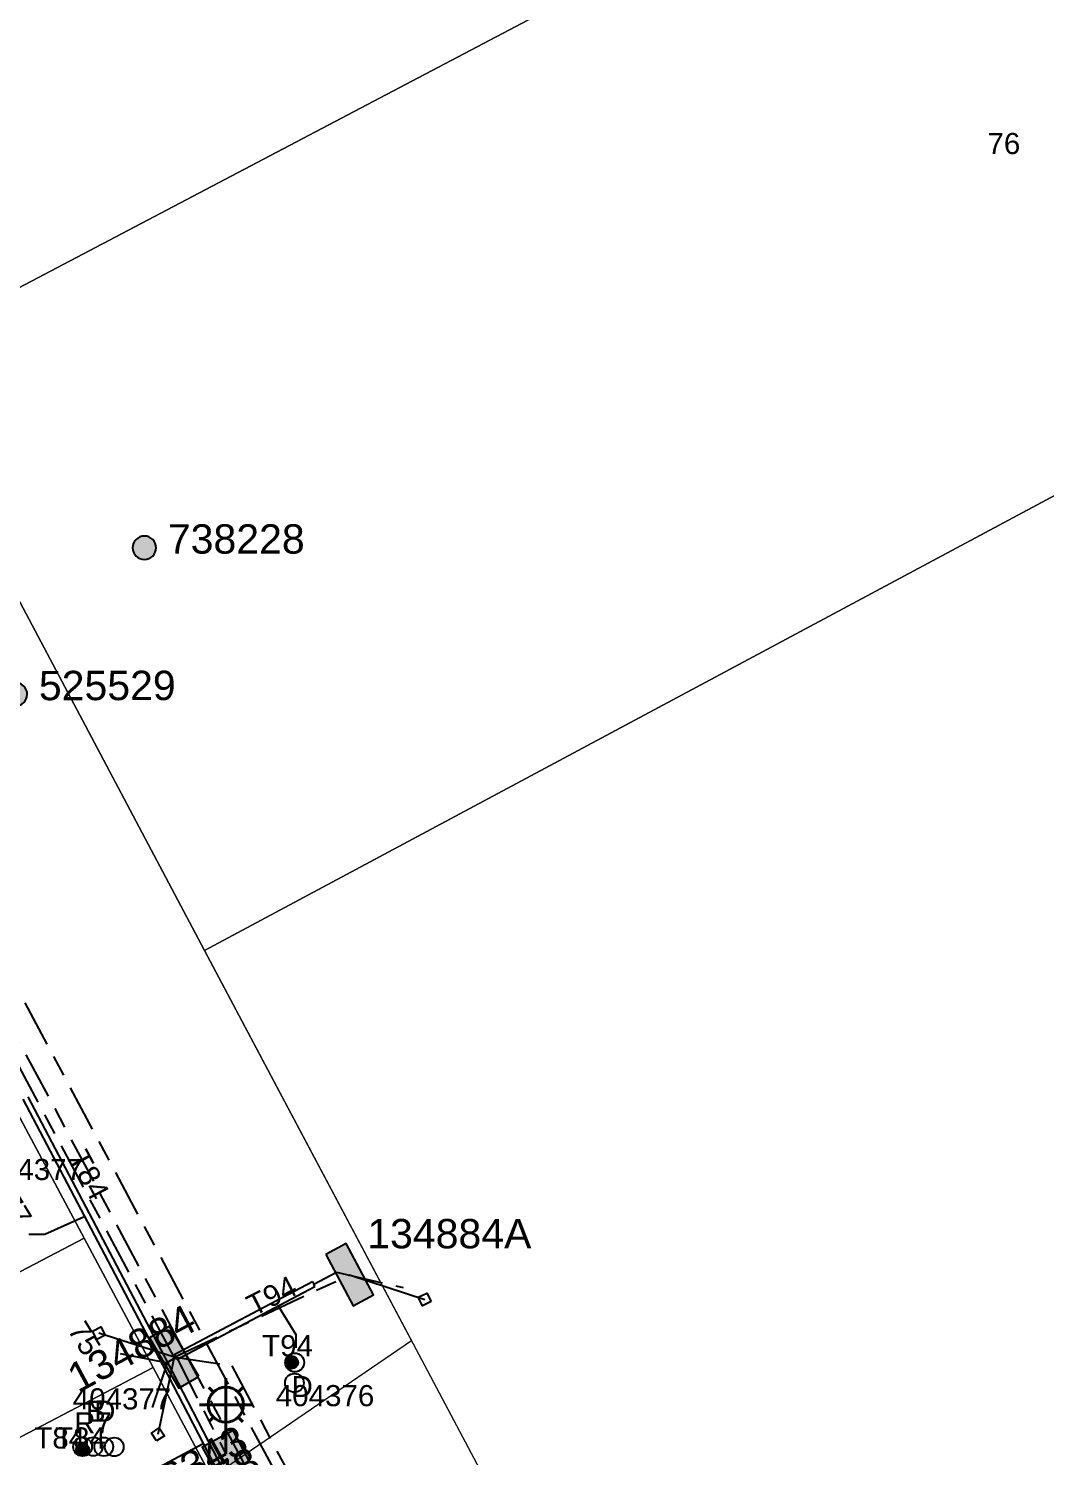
# Model space of a CAD drawing. Header units: metres. Extents: x 301589 to 305563, y 6268713 to 6270518.
# Drawn here: x 303529 to 303615.6, y 6269950.9 to 6270072.5 of the extents above; entities that cross this region are included whole.
import ezdxf
from ezdxf.enums import TextEntityAlignment as Align

# ---------------------------------------------------------------- set-up
doc = ezdxf.new("R2010")
doc.units = ezdxf.units.M
doc.linetypes.add('Cable Exist UG', pattern=[8.2, 4, -1.2, 1.8, -1.2])
doc.layers.get('0').update_dxf_attribs({"color": 6})
for name, color, linetype in [('_User Miscellaneous12', 7, 'Continuous'), ('Duct_SP_EXT', 7, 'Continuous'), ('Equip_SP_SL_EXT', 7, 'Continuous'), ('Mains_HV_EXT', 1, 'Continuous'), ('Mains_LV_EXT', 5, 'Continuous'), ('Mains_LV_SL_EXT', 4, 'Continuous'), ('Services_SP_EXT', 7, 'Continuous'), ('SupportsOH_SP_TR_HV_LV_SL_EXT', 7, 'Continuous'), ('SupportsUG_SP_LV_EXT', 7, 'Continuous'), ('SupportsUG_SP_LV_SL_EXT', 7, 'Continuous'), ('Trench_SP_EXT', 7, 'Continuous')]:
    doc.layers.add(name, color=color, linetype=linetype)
doc.layers.add('Cadastre Land Parcels_SP_EXT', color=7, linetype='Continuous', lineweight=5)
doc.layers.add('Cadastre Roads_SP_EXT', color=9, linetype='Continuous', lineweight=5)
doc.styles.add('COLUMN_LABEL', font='arial.ttf')
doc.styles.add('iecARIAL', font='arial.ttf', dxfattribs={"height": 2})
doc.styles.add('POLE_LABEL', font='arial.ttf')
doc.styles.get("Standard").update_dxf_attribs({"font": 'arial.ttf'})

# ---------------------------------------------------------------- blocks, each defined once
blk = doc.blocks.new('COLUMN_EXT')
blk.add_hatch(color=256).paths.add_polyline_path([(-1.49, 1.48), (-1.49, -1.49), (1.48, -1.49), (1.48, 1.48)])
blk.add_lwpolyline([(-1.49, -1.49), (1.48, -1.49), (1.48, 1.48), (-1.49, 1.48)], close=True)
for tag, height, style, flags, p in [('ASSET_NUM', 2.5, 'COLUMN_LABEL', 8, (2, 2)), ('STRUCTURE_PLANT_NUMBER', 0.2, 'POLE_LABEL', 9, (1.81, 0.03)), ('STREET_CODE', 0.2, 'COLUMN_LABEL', 9, (1.81, -0.2))]:
    blk.add_attdef(tag, text='', height=height, dxfattribs=dict(style=style, flags=flags)).set_placement(p, align=Align.MIDDLE_LEFT)
at = {"flags": 9}
for tag, p in [('COLUMN_TYPE', (1.81, -0.4)), ('OWNED_BY', (1.81, -0.6)), ('STATE', (1.81, -0.8)), ('USAGE', (1.81, -1)), ('LEGEND', (1.81, -1.2)), ('STREETNAME', (1.81, -1.6)), ('SUBURB', (1.81, -1.8)), ('LOCATION', (1.81, -1.4)), ('NOTES', (1.81, -2))]:
    blk.add_attdef(tag, text='', height=0.2, dxfattribs=at).set_placement(p, align=Align.MIDDLE_LEFT)
at = {"flags": 1}
blk.add_attdef('Z', (1.81, -2.35), '', height=0.2, dxfattribs=at)
blk = doc.blocks.new('PILLAR_EXT')
blk.add_hatch(color=256).paths.add_polyline_path([(-2.475, 0.99), (-2.475, -0.99), (2.475, -0.99), (2.475, 0.99)])
blk.add_lwpolyline([(-2.475, -0.99), (2.475, -0.99), (2.475, 0.99), (-2.475, 0.99)], close=True)
at = {"style": 'iecARIAL', "flags": 8}
blk.add_attdef('ASSET_NUM', (1.5, 3.5), '', height=2.5, dxfattribs=at)
for tag, p, flags in [('OWNED_BY', (0, -0.2), 9), ('STATE', (0, -0.4), 9), ('SUPPORT_TYPE', (0, -0.6), 9), ('USAGE', (0, -0.8), 9), ('LEGEND', (0, -1), 9), ('LOCATION', (0, -1.2), 9), ('NOTES', (0, -1.4), 9), ('STREETNAME', (0, -1.8), 9), ('SUBURB', (0, -2), 1), ('PARENT', (0, -1.6), 9)]:
    blk.add_attdef(tag, p, '', height=0.2, dxfattribs=dict(flags=flags))
blk = doc.blocks.new('DUCT_EXT')
blk.add_circle((0, 0.8), 0.8)
at = {"flags": 1}
blk.add_attdef('Z', (0, 0), '', height=0.2, dxfattribs=at)
at = {"flags": 9}
for tag, p in [('DUCT_CODE', (0, 0)), ('XSECT_TYPE', (0, -0.2)), ('STATE', (0, -0.6)), ('FB_REFERENCE', (0, -0.4)), ('NOTES', (0, -0.8))]:
    blk.add_attdef(tag, text='', height=0.2, dxfattribs=at).set_placement(p, align=Align.MIDDLE_LEFT)
blk = doc.blocks.new('SL_LANTERN_EXT')
at = {"lineweight": 40}
for p, q in [((0, 1.97), (0, 6.47)), ((-1.46, 5.68), (-1.06, 5.28)), ((1.46, 5.68), (1.06, 5.28)), ((-2.25, 4.22), (2.25, 4.22)), ((-1.46, 2.76), (-1.06, 3.16)), ((0, 0), (0, 2.72)), ((1.46, 2.76), (1.06, 3.16))]:
    blk.add_line(p, q, dxfattribs=at)
blk.add_circle((0, 4.22), 1.5, dxfattribs=at)
at = {"style": 'iecARIAL', "flags": 8}
blk.add_attdef('ASSET_NUM', (1.5, 1.5), '', height=2.5, dxfattribs=at)
for tag, p, height, flags in [('CONSTRUCTED_VOLTAGE', (0.98, -0.65), 0.2, 9), ('CONTROL_TYPE', (0.98, -0.85), 0.2, 9), ('LANTERN_PURPOSE', (0.98, -1.05), 0.2, 9), ('LANTERN_TYPE', (0.98, -1.25), 0.2, 9), ('LNUMBER', (2.18, -3.25), 2.5, 8), ('OPERATING_VOLTAGE', (0.98, -1.65), 0.2, 9), ('ORIENTATION', (0.98, -1.85), 0.2, 9), ('OWNED_BY', (0.98, -2.05), 0.2, 9), ('STATE', (0.98, -2.25), 0.2, 9), ('NO_PHASES', (0.98, -1.45), 0.2, 9), ('USAGE', (0.98, -2.45), 0.2, 9), ('CEXIST', (0.98, -2.65), 0.2, 9), ('CNEW', (0.98, -2.85), 0.2, 9), ('CNUMBER', (0.98, -3.05), 0.2, 9), ('CREMOVE', (0.98, -3.25), 0.2, 9), ('CREPLACE', (0.98, -3.45), 0.2, 9), ('LKINGHEIGHT', (0.98, -3.65), 0.2, 9), ('LBRACKET', (0.98, -3.85), 0.2, 9), ('LBRACKETVOCAB', (0.98, -4.05), 0.2, 9), ('LCATEGORY', (0.98, -4.25), 0.2, 9), ('LCHARGE1', (0.98, -4.45), 0.2, 9), ('LCHARGE1PERCENT', (0.98, -4.65), 0.2, 9), ('LCHARGE2', (0.98, -4.85), 0.2, 9), ('LCHARGE2PERCENT', (0.98, -5.05), 0.2, 9), ('LCHARGE3', (0.98, -5.25), 0.2, 9), ('LCHARGE3PERCENT', (0.98, -5.45), 0.2, 9), ('LEXIST', (0.98, -5.65), 0.2, 9), ('LLAMP', (0.98, -5.85), 0.2, 9), ('LLAMPVOCAB', (0.98, -6.05), 0.2, 9), ('LMAST', (0.98, -6.25), 0.2, 9), ('LMASTVOCAB', (0.98, -6.45), 0.2, 9), ('LNEW', (0.98, -6.65), 0.2, 9), ('LANTNUMBER', (0.98, -6.85), 0.2, 9), ('LOUTREACH', (0.98, -7.25), 0.2, 9), ('LOUTREACHVOCAB', (0.98, -7.45), 0.2, 9), ('LRATECODE', (0.98, -7.65), 0.2, 9), ('LREMOVE', (0.98, -7.85), 0.2, 9), ('LREPLACE', (0.98, -8.05), 0.2, 9), ('LTYPE', (0.98, -8.25), 0.2, 9), ('LTYPEVOCAB', (0.98, -8.45), 0.2, 9), ('LEGEND', (0.98, -8.65), 0.2, 9), ('STREETNAME', (0.98, -9.25), 0.2, 9), ('SUBURB', (0.98, -9.45), 0.2, 1), ('LOCATION', (0.98, -8.85), 0.2, 9), ('NOTES', (0.98, -9.05), 0.2, 9)]:
    blk.add_attdef(tag, p, '', height=height, dxfattribs=dict(flags=flags))
blk = doc.blocks.new('CCP_EXT')
at = {"flags": 9}
for tag, p in [('STATE', (0, -1.8)), ('LEGEND', (0, -1.4)), ('LIFE_SUPPORT', (0, -1.6)), ('NOTES', (0, -2))]:
    blk.add_attdef(tag, text='', height=0.2, dxfattribs=at).set_placement(p, align=Align.MIDDLE_LEFT)
blk.add_wipeout([(0, 0.57), (0.57, 0), (0, -0.57), (-0.57, 0)])
blk.add_lwpolyline([(-0.57, 0), (0, 0.57), (0.57, 0), (0, -0.57), (-0.57, 0)])
at = {"flags": 1}
blk.add_attdef('Z', (0, 0), '', height=0.2, dxfattribs=at)
at = {"flags": 9}
for tag, p in [('CCP_TYPE', (0, 0)), ('CONSTRUCTED_VOLTAGE', (0, -0.2)), ('OPERATING_VOLTAGE', (0, -0.6)), ('ORIENTATION', (0, -0.8)), ('OWNED_BY', (0, -1)), ('NO_PHASES', (0, -0.4)), ('USAGE', (0, -1.2))]:
    blk.add_attdef(tag, text='', height=0.2, dxfattribs=at).set_placement(p, align=Align.MIDDLE_LEFT)
blk = doc.blocks.new('POLE_EXT')
blk.add_hatch(color=256).paths.add_polyline_path([(-1, 0, 1), (1, 0, 1)])
blk.add_lwpolyline([(-1, 0, 1), (1, 0, 1)], format="xyb", close=True)
for tag, height, flags, p in [('pNumber', 2.5, 8, (-17.84, 2.07)), ('OWNED_BY', 0.2, 9, (1.35, -0.4)), ('SPECIAL_USE', 0.2, 9, (1.35, -0.8)), ('STATE', 0.2, 9, (1.35, -1)), ('PARENT', 0.2, 9, (1.35, -0.6)), ('USAGE', 0.2, 9, (1.35, -1.2)), ('cLV', 0.2, 9, (1.35, -1.4)), ('hDepth', 0.2, 9, (1.35, -1.6)), ('hDia', 0.2, 9, (1.35, -1.8)), ('cHV', 0.2, 9, (1.35, -2)), ('LBRACKET', 0.2, 9, (1.35, -2.2)), ('LExisting', 0.2, 9, (1.35, -2.4)), ('cLinedev', 0.2, 9, (1.35, -3.4)), ('LANTNUMBER', 0.2, 9, (1.35, -2.6)), ('LOther', 0.2, 9, (1.35, -2.8)), ('LRemove', 0.2, 9, (1.35, -3)), ('LEGEND', 0.2, 9, (1.35, -3.2)), ('LOCATION', 0.2, 9, (1.35, -3.6)), ('pExisting', 0.2, 9, (1.35, -3.8)), ('pFooting', 0.2, 9, (1.35, -4.4)), ('pNew', 0.2, 9, (1.35, -4.6)), ('PFNUMBER', 0.2, 9, (1.35, -4)), ('NEWPFNUMBER', 0.2, 9, (1.35, -4.2)), ('pRelocate', 0.2, 9, (1.35, -5)), ('pRemove', 0.2, 9, (1.35, -5.2)), ('pReplace', 0.2, 9, (1.35, -5.4)), ('pStay', 0.2, 9, (1.35, -5.6)), ('pType', 0.2, 9, (1.35, -5.8)), ('cspan', 0.2, 9, (1.35, -6)), ('STREETNAME', 0.2, 9, (1.35, -6.2)), ('SUBURB', 0.2, 9, (1.35, -6.4)), ('OPERATED_BY', 0.2, 9, (1.36, -7.01)), ('NOTES', 0.2, 9, (1.35, -6.6)), ('MAINTAINED_BY', 0.2, 9, (1.36, -6.81))]:
    blk.add_attdef(tag, text='', height=height, dxfattribs=dict(flags=flags)).set_placement(p, align=Align.MIDDLE_LEFT)
at = {"style": 'POLE_LABEL'}
for tag, height, flags, p in [('ASSET_NUM', 2.5, 8, (2, 2)), ('STRUCTURE_PLANT_NUMBER', 0.2, 9, (1.35, 0.03)), ('STREET_CODE', 0.2, 9, (1.35, -0.2))]:
    blk.add_attdef(tag, text='', height=height, dxfattribs=dict(at, flags=flags)).set_placement(p, align=Align.MIDDLE_LEFT)
at = {"flags": 1}
blk.add_attdef('Z', (1.35, -7.33), '', height=0.2, dxfattribs=at)
blk = doc.blocks.new('CABLE_LARGE_EXT')
h = blk.add_hatch(color=256)
edge = h.paths.add_edge_path()
edge.add_arc((0, 0.55), 0.55, 0, 360)
blk.add_circle((0, 0.55), 0.55)
at = {"flags": 1}
blk.add_attdef('Z', (0, 0), '', height=0.2, dxfattribs=at)
at = {"flags": 9}
for tag, p in [('COND_CODE', (0, 0)), ('STATE', (0, -0.4)), ('XSECT_SIZE', (0, -0.6)), ('FB_REFERENCE', (0, -0.2)), ('NOTES', (0, -0.8))]:
    blk.add_attdef(tag, text='', height=0.2, dxfattribs=at).set_placement(p, align=Align.MIDDLE_LEFT)

msp = doc.modelspace()

# ---------------------------------------------------------------- linework, layer by layer
at = {"layer": '_User Miscellaneous12'}
for p, q in [((303541.436, 6269959.582), (303553.213, 6269965.774)), ((303541.66, 6269959.158), (303553.437, 6269965.349)), ((303553.213, 6269965.774), (303553.325, 6269965.562)), ((303553.437, 6269965.349), (303553.325, 6269965.562)), ((303540.461, 6269958.678), (303540.675, 6269958.788)), ((303540.462, 6269958.676), (303540.675, 6269958.788)), ((303540.887, 6269958.9), (303540.675, 6269958.788)), ((303540.888, 6269958.898), (303540.675, 6269958.788)), ((303541.436, 6269959.582), (303541.548, 6269959.37)), ((303541.66, 6269959.158), (303541.548, 6269959.37))]:
    msp.add_line(p, q, dxfattribs=at)
at = {"layer": 'Cadastre Land Parcels_SP_EXT', "linetype": 'Continuous'}
for points in [[(303657.839, 6270166.65), (303651.644, 6270178.26), (303490.837, 6270094.179), (303517.16, 6270044.616), (303677.71, 6270129.053), (303657.839, 6270166.65)], [(303703.929, 6270079.616), (303677.71, 6270129.053), (303517.16, 6270044.616), (303544.024, 6269993.97), (303703.929, 6270079.616)], [(303717.944, 6270053.37), (303703.929, 6270079.616), (303544.024, 6269993.97), (303596.094, 6269895.846), (303597.038, 6269896.369), (303756.29, 6269980.704), (303717.944, 6270053.37)], [(303507.237, 6269955.602), (303533.774, 6269969.489), (303527.897, 6269980.508), (303500.853, 6269966.363), (303506.704, 6269955.324), (303507.237, 6269955.602)], [(303539.65, 6269958.471), (303533.774, 6269969.489), (303507.237, 6269955.602), (303513.088, 6269944.564), (303539.65, 6269958.471)], [(303542.559, 6269942.415), (303544.628, 6269949.135), (303539.65, 6269958.471), (303513.088, 6269944.564), (303520.387, 6269930.796), (303542.559, 6269942.415)]]:
    msp.add_lwpolyline(points, close=True, dxfattribs=at)
at = {"layer": 'Duct_SP_EXT'}
for p, q in [((303541.436, 6269959.582), (303553.213, 6269965.774)), ((303541.66, 6269959.158), (303553.437, 6269965.349)), ((303553.213, 6269965.774), (303553.325, 6269965.562)), ((303553.437, 6269965.349), (303553.325, 6269965.562)), ((303540.461, 6269958.678), (303540.675, 6269958.788)), ((303540.462, 6269958.676), (303540.675, 6269958.788)), ((303540.887, 6269958.9), (303540.675, 6269958.788)), ((303540.888, 6269958.898), (303540.675, 6269958.788)), ((303541.436, 6269959.582), (303541.548, 6269959.37)), ((303541.66, 6269959.158), (303541.548, 6269959.37))]:
    msp.add_line(p, q, dxfattribs=at)
for points in [[(303529.072, 6269969.828), (303530.437, 6269969.814), (303533.713, 6269971.297)], [(303551.836, 6269960.149), (303551.837, 6269961.243), (303550.33, 6269963.677)], [(303536.975, 6269949.344), (303538.984, 6269949.339), (303543.852, 6269951.947)], [(303536.975, 6269949.344), (303538.984, 6269949.339), (303543.852, 6269951.947)]]:
    msp.add_lwpolyline(points, dxfattribs=at)
at = {"layer": 'Mains_LV_EXT', "linetype": 'Cable Exist UG'}
msp.add_lwpolyline([(303541.445, 6269959.343), (303556.396, 6269966.36)], dxfattribs=at)
at = {"layer": 'Mains_LV_SL_EXT', "linetype": 'Cable Exist UG'}
msp.add_lwpolyline([(303541.601, 6269959.408), (303545.844, 6269951.076)], dxfattribs=at)
at = {"layer": 'Trench_SP_EXT', "linetype": 'Cable Exist UG'}
for points in [[(303553.325, 6269965.562), (303555.265, 6269966.584)], [(303555.265, 6269966.584), (303560.944, 6269965.272)], [(303540.793, 6269958.859), (303536.344, 6269959.736)], [(303540.835, 6269958.859), (303539.454, 6269954.742)], [(303541.523, 6269959.297), (303540.675, 6269958.788)]]:
    msp.add_lwpolyline(points, dxfattribs=at)

# ---------------------------------------------------------------- block references
at = {"layer": 'Duct_SP_EXT'}
for name, p, rotation in [('CABLE_LARGE_EXT', (303550.898, 6269958.91), 269.0215737069965), ('DUCT_EXT', (303550.914, 6269958.89), 269.9999999999998), ('DUCT_EXT', (303550.883, 6269957.15), 269.9999999999998)]:
    msp.add_blockref(name, p, dxfattribs=dict(at, rotation=rotation))
for name, p in [('DUCT_EXT', (303533.646, 6269950.915)), ('DUCT_EXT', (303534.555, 6269950.925)), ('DUCT_EXT', (303535.45, 6269950.912)), ('DUCT_EXT', (303536.343, 6269950.898)), ('CABLE_LARGE_EXT', (303533.646, 6269950.915))]:
    msp.add_blockref(name, p, dxfattribs=at)
at = {"layer": 'Equip_SP_SL_EXT'}
ref = msp.add_blockref('SL_LANTERN_EXT', (303545.844, 6269951.076), dxfattribs=at)
ref.add_attrib('ASSET_NUM', '256343', dxfattribs={"layer": '0', "height": 2.5, "rotation": 29.37404, "style": 'iecARIAL'}).set_placement((303547.344, 6269952.576), align=Align.MIDDLE_RIGHT)
at = {"layer": 'SupportsOH_SP_TR_HV_LV_SL_EXT'}
ref = msp.add_blockref('POLE_EXT', (303538.907, 6270028.282), dxfattribs=at)
ref.add_attrib('ASSET_NUM', '738228', dxfattribs={"layer": '0', "height": 2.5, "style": 'POLE_LABEL'}).set_placement((303540.907, 6270029.032), align=Align.MIDDLE_LEFT)
ref = msp.add_blockref('POLE_EXT', (303527.922, 6270015.797), dxfattribs=dict(at, rotation=0.0390156974779501))
ref.add_attrib('ASSET_NUM', '525529', dxfattribs={"layer": '0', "height": 2.5, "rotation": 0.05884, "style": 'POLE_LABEL'}).set_placement((303529.922, 6270016.547), align=Align.MIDDLE_LEFT)
at = {"layer": 'SupportsUG_SP_LV_EXT'}
ref = msp.add_blockref('PILLAR_EXT', (303556.388, 6269966.362), dxfattribs=dict(at, rotation=298.0293965912917))
ref.add_attrib('ASSET_NUM', '134884A', dxfattribs={"layer": '0', "height": 2.5, "style": 'iecARIAL'}).set_placement((303557.888, 6269969.862), align=Align.MIDDLE_LEFT)
ref = msp.add_blockref('PILLAR_EXT', (303541.445, 6269959.343), dxfattribs=dict(at, rotation=120.2162417187014))
ref.add_attrib('ASSET_NUM', '134884', dxfattribs={"layer": '0', "height": 2.5, "rotation": 28.10017, "style": 'iecARIAL'}).set_placement((303542.945, 6269962.843), align=Align.MIDDLE_RIGHT)
at = {"layer": 'SupportsUG_SP_LV_SL_EXT'}
ref = msp.add_blockref('COLUMN_EXT', (303545.844, 6269951.076), dxfattribs=dict(at, rotation=118.1565780750105))
ref.add_attrib('ASSET_NUM', '907878', dxfattribs={"layer": '0', "height": 2.5, "rotation": 29.37404, "style": 'COLUMN_LABEL'}).set_placement((303547.844, 6269951.826), align=Align.TOP_RIGHT)

# ---------------------------------------------------------------- texts
at = {"layer": 'Defpoints'}
msp.add_text('76', height=1.8, dxfattribs=at).set_placement((303610.706, 6270061.814))
for s, rotation, p in [('77', 301.25025, (303526.438, 6269972.698)), ('75', 301.24878, (303532.315, 6269961.678))]:
    msp.add_text(s, height=1.8, rotation=rotation, dxfattribs=at).set_placement(p)
at = {"layer": 'Duct_SP_EXT'}
for s, p in [('404377', (303525.289, 6269974.43)), ('T94', (303548.935, 6269959.418)), ('D', (303551.439, 6269955.948)), ('404377', (303532.808, 6269954.891)), ('404376', (303550.1, 6269955.166)), ('B', (303533.932, 6269953.842)), ('D', (303534.626, 6269953.855)), ('R7', (303532.928, 6269952.843)), ('T84', (303529.53, 6269951.564)), ('T84', (303531.296, 6269951.56))]:
    msp.add_text(s, height=1.8, dxfattribs=at).set_placement(p)
at = {"layer": 'Mains_LV_EXT'}
for s, rotation, p in [('T84', 298.0537, (303532.377, 6269976.354)), ('T94', 27.04092, (303548.225, 6269962.796))]:
    msp.add_text(s, height=1.8, rotation=rotation, dxfattribs=at).set_placement(p)

# ---------------------------------------------------------------- next in the draw order: block references
at = {"layer": 'Services_SP_EXT'}
for p, rotation in [((303562.779, 6269964.266), 161.8530473877861), ((303535.034, 6269961.384), 342.2162420919), ((303540.059, 6269952.762), 78.2162419216936)]:
    msp.add_blockref('CCP_EXT', p, dxfattribs=dict(at, rotation=rotation))

# ---------------------------------------------------------------- next in the draw order: block references
for p, rotation in [((303562.779, 6269964.266), 161.8530473877861), ((303535.034, 6269961.384), 342.2162420919), ((303540.059, 6269952.762), 78.2162419216936)]:
    msp.add_blockref('CCP_EXT', p, dxfattribs=dict(at, rotation=rotation))

# ---------------------------------------------------------------- next in the draw order: linework, layer by layer
at = {"layer": '_User Miscellaneous12'}
for p, q in [((303528.545, 6269981.307), (303540.462, 6269958.676)), ((303528.97, 6269981.53), (303540.887, 6269958.9)), ((303540.461, 6269958.678), (303545.64, 6269948.629)), ((303540.888, 6269958.898), (303546.066, 6269948.849))]:
    msp.add_line(p, q, dxfattribs=at)
at = {"layer": 'Cadastre Roads_SP_EXT', "linetype": 'Continuous'}
msp.add_lwpolyline([(303474.78, 6270080.094), (303480.642, 6270069.103), (303487.03, 6270057.128), (303510.423, 6270013.274), (303516.144, 6270002.547), (303522.021, 6269991.528), (303527.897, 6269980.508), (303533.774, 6269969.489), (303539.65, 6269958.471), (303544.628, 6269949.135), (303561.646, 6269960.762), (303561.646, 6269960.762), (303544.024, 6269993.97), (303517.16, 6270044.616), (303490.837, 6270094.179)], dxfattribs=at)
at = {"layer": 'Duct_SP_EXT'}
for p, q in [((303528.545, 6269981.307), (303540.462, 6269958.676)), ((303528.97, 6269981.53), (303540.887, 6269958.9)), ((303540.461, 6269958.678), (303545.64, 6269948.629)), ((303540.888, 6269958.898), (303546.066, 6269948.849))]:
    msp.add_line(p, q, dxfattribs=at)
at = {"layer": 'Mains_HV_EXT', "linetype": 'Cable Exist UG'}
msp.add_lwpolyline([(303520.011, 6269939.24), (303522.026, 6269938.58), (303526.335, 6269930.496), (303526.335, 6269930.496), (303545.057, 6269940.322), (303547.861, 6269949.439), (303542.306, 6269959.86), (303524.669, 6269992.94), (303524.669, 6269992.94), (303520.336, 6270001.328)], dxfattribs=at)
at = {"layer": 'Mains_LV_EXT', "linetype": 'Cable Exist UG'}
for points in [[(303510.287, 6269923.33), (303513.803, 6269922.789), (303513.803, 6269922.789), (303522.257, 6269927.238), (303523.854, 6269930.331), (303523.854, 6269930.331), (303544.226, 6269941.021), (303546.117, 6269947.165), (303549.919, 6269949.819), (303549.919, 6269949.819), (303527.545, 6269991.798), (303523.833, 6269992.381)], [(303541.445, 6269959.343), (303523.758, 6269992.522)], [(303541.365, 6269959.369), (303546.367, 6269958.603), (303546.367, 6269958.603), (303551.254, 6269949.336), (303548.255, 6269947.377), (303548.255, 6269947.377), (303545.888, 6269939.629), (303525.075, 6269928.725), (303523.19, 6269925.46), (303523.19, 6269925.46), (303512.115, 6269919.641), (303497.702, 6269912.086), (303497.702, 6269912.086), (303486.283, 6269915.619), (303484.441, 6269919.076), (303486.699, 6269923.453), (303486.699, 6269923.453), (303477.851, 6269940.182)]]:
    msp.add_lwpolyline(points, dxfattribs=at)
at = {"layer": 'Services_SP_EXT'}
for points in [[(303556.387, 6269966.362), (303562.779, 6269964.266)], [(303541.445, 6269959.343), (303535.034, 6269961.384)], [(303541.445, 6269959.343), (303540.059, 6269952.762)]]:
    msp.add_lwpolyline(points, dxfattribs=at)

doc.saveas('drawing.dxf')
